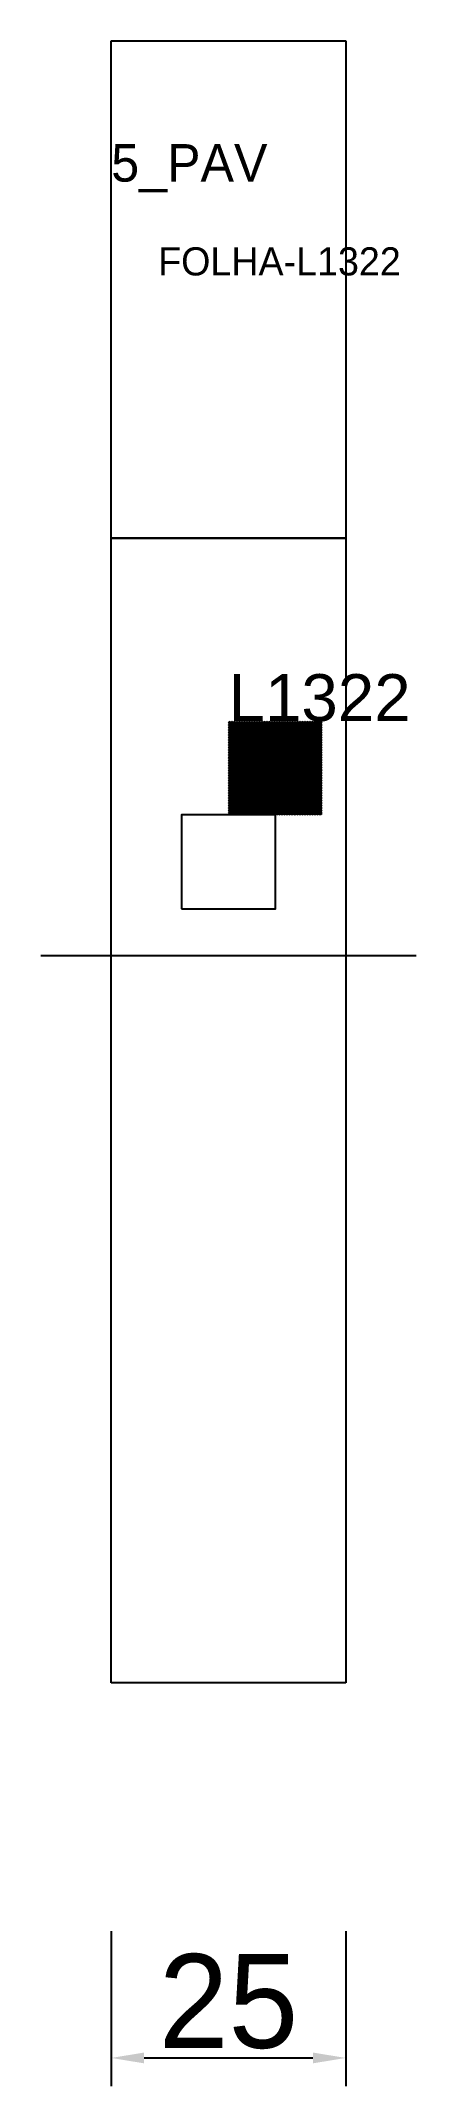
# Model space of a CAD drawing. Header units: metres. Extents: x 215 to 255, y -16 to 202.
import ezdxf

# ---------------------------------------------------------------- set-up
doc = ezdxf.new("R2010")
doc.units = ezdxf.units.M
for name, color, linetype in [('3', 3, 'CONTINUOUS'), ('COTA', 241, 'CONTINUOUS'), ('FOLHA', 255, 'CONTINUOUS'), ('Hachura', 251, 'CONTINUOUS'), ('NOMENCLATURA', 7, 'CONTINUOUS'), ('Nível', 160, 'CONTINUOUS'), ('Painéis', 200, 'CONTINUOUS'), ('Pilares', 5, 'CONTINUOUS'), ('REAPROVEITAMENTO', 251, 'CONTINUOUS'), ('SARR_2.2x7', 40, 'CONTINUOUS')]:
    doc.layers.add(name, color=color, linetype=linetype)
doc.styles.add('ARIAL', font='Arial.ttf')
doc.dimstyles.new('EZ DXF', dxfattribs={"dimtxt": 10, "dimasz": 3.5, "dimexe": 3, "dimexo": 1.5, "dimgap": 1, "dimtad": 1, "dimdec": 1, "dimdsep": 46, "dimcen": 2.5, "dimazin": 3, "dimtfac": 1, "dimtmove": 0, "dimatfit": 3})

msp = doc.modelspace()

# ---------------------------------------------------------------- hatches: boundary and pattern name
at = {"layer": 'Hachura'}
h = msp.add_hatch(dxfattribs=at)
h.set_pattern_fill('ANSI31', scale=50)
h.paths.add_polyline_path([(222.2, 201.5), (247.2, 201.5), (247.2, 26.5), (222.2, 26.5)])
h = msp.add_hatch(dxfattribs=at)
h.set_pattern_fill('ANSI31', scale=50)
h.paths.add_polyline_path([(222.2, 201.5), (247.2, 201.5), (247.2, 26.5), (222.2, 26.5)])
at = {"layer": 'Reaproveitamento'}
h = msp.add_hatch(dxfattribs=at)
h.set_pattern_fill('SOLID')
h.paths.add_polyline_path([(234.7, 119), (244.7, 119), (244.7, 129), (234.7, 129)])
h = msp.add_hatch(dxfattribs=at)
h.set_pattern_fill('SOLID')
h.paths.add_polyline_path([(234.7, 119), (244.7, 119), (244.7, 129), (234.7, 129)])

# ---------------------------------------------------------------- linework, layer by layer
at = {"layer": '3'}
msp.add_lwpolyline([(222.2, 148.5), (247.2, 148.5)], close=True, dxfattribs=at)
msp.add_lwpolyline([(222.2, 148.5), (247.2, 148.5)], close=True, dxfattribs=at)
at = {"layer": 'Painéis', "color": 200}
for p, q in [((222.2, 201.5), (247.2, 201.5)), ((222.2, 26.5), (222.2, 201.5)), ((222.2, 201.5), (247.2, 201.5)), ((222.2, 26.5), (222.2, 201.5)), ((247.2, 201.5), (247.2, 26.5)), ((247.2, 201.5), (247.2, 26.5)), ((247.2, 26.5), (222.2, 26.5)), ((247.2, 26.5), (222.2, 26.5))]:
    msp.add_line(p, q, dxfattribs=at)
at = {"layer": 'Pilares'}
msp.add_lwpolyline([(229.7, 109), (239.7, 109), (239.7, 119), (229.7, 119)], close=True, dxfattribs=at)
msp.add_lwpolyline([(229.7, 109), (239.7, 109), (239.7, 119), (229.7, 119)], close=True, dxfattribs=at)
at = {"layer": 'SARR_2.2x7'}
msp.add_line((214.7, 104), (254.7, 104), dxfattribs=at)
msp.add_line((214.7, 104), (254.7, 104), dxfattribs=at)

# ---------------------------------------------------------------- texts
at = {"layer": 'FOLHA'}
msp.add_text('FOLHA-L1322', height=3, dxfattribs=at).set_placement((227.2, 176.5))
msp.add_text('FOLHA-L1322', height=3, dxfattribs=at).set_placement((227.2, 176.5))
at = {"layer": 'NOMENCLATURA', "insert": (234.7, 134), "char_height": 5, "attachment_point": 1, "style": 'ARIAL'}
msp.add_mtext('L1322', dxfattribs=at)
msp.add_mtext('L1322', dxfattribs=at)
at = {"layer": 'Nível'}
msp.add_text('5_PAV', height=4, dxfattribs=at).set_placement((222.2, 186.5))
msp.add_text('5_PAV', height=4, dxfattribs=at).set_placement((222.2, 186.5))

# ---------------------------------------------------------------- dimensions: what is measured, and where the dimension line sits
at = {"layer": 'COTA'}
msp.add_linear_dim(base=(222.2, -13.5), p1=(222.2, 1.5), p2=(247.2, 1.5), dimstyle='EZ DXF', dxfattribs=at).render()
msp.add_linear_dim(base=(222.2, -13.5), p1=(222.2, 1.5), p2=(247.2, 1.5), dimstyle='EZ DXF', dxfattribs=at).render()

doc.saveas('drawing.dxf')
